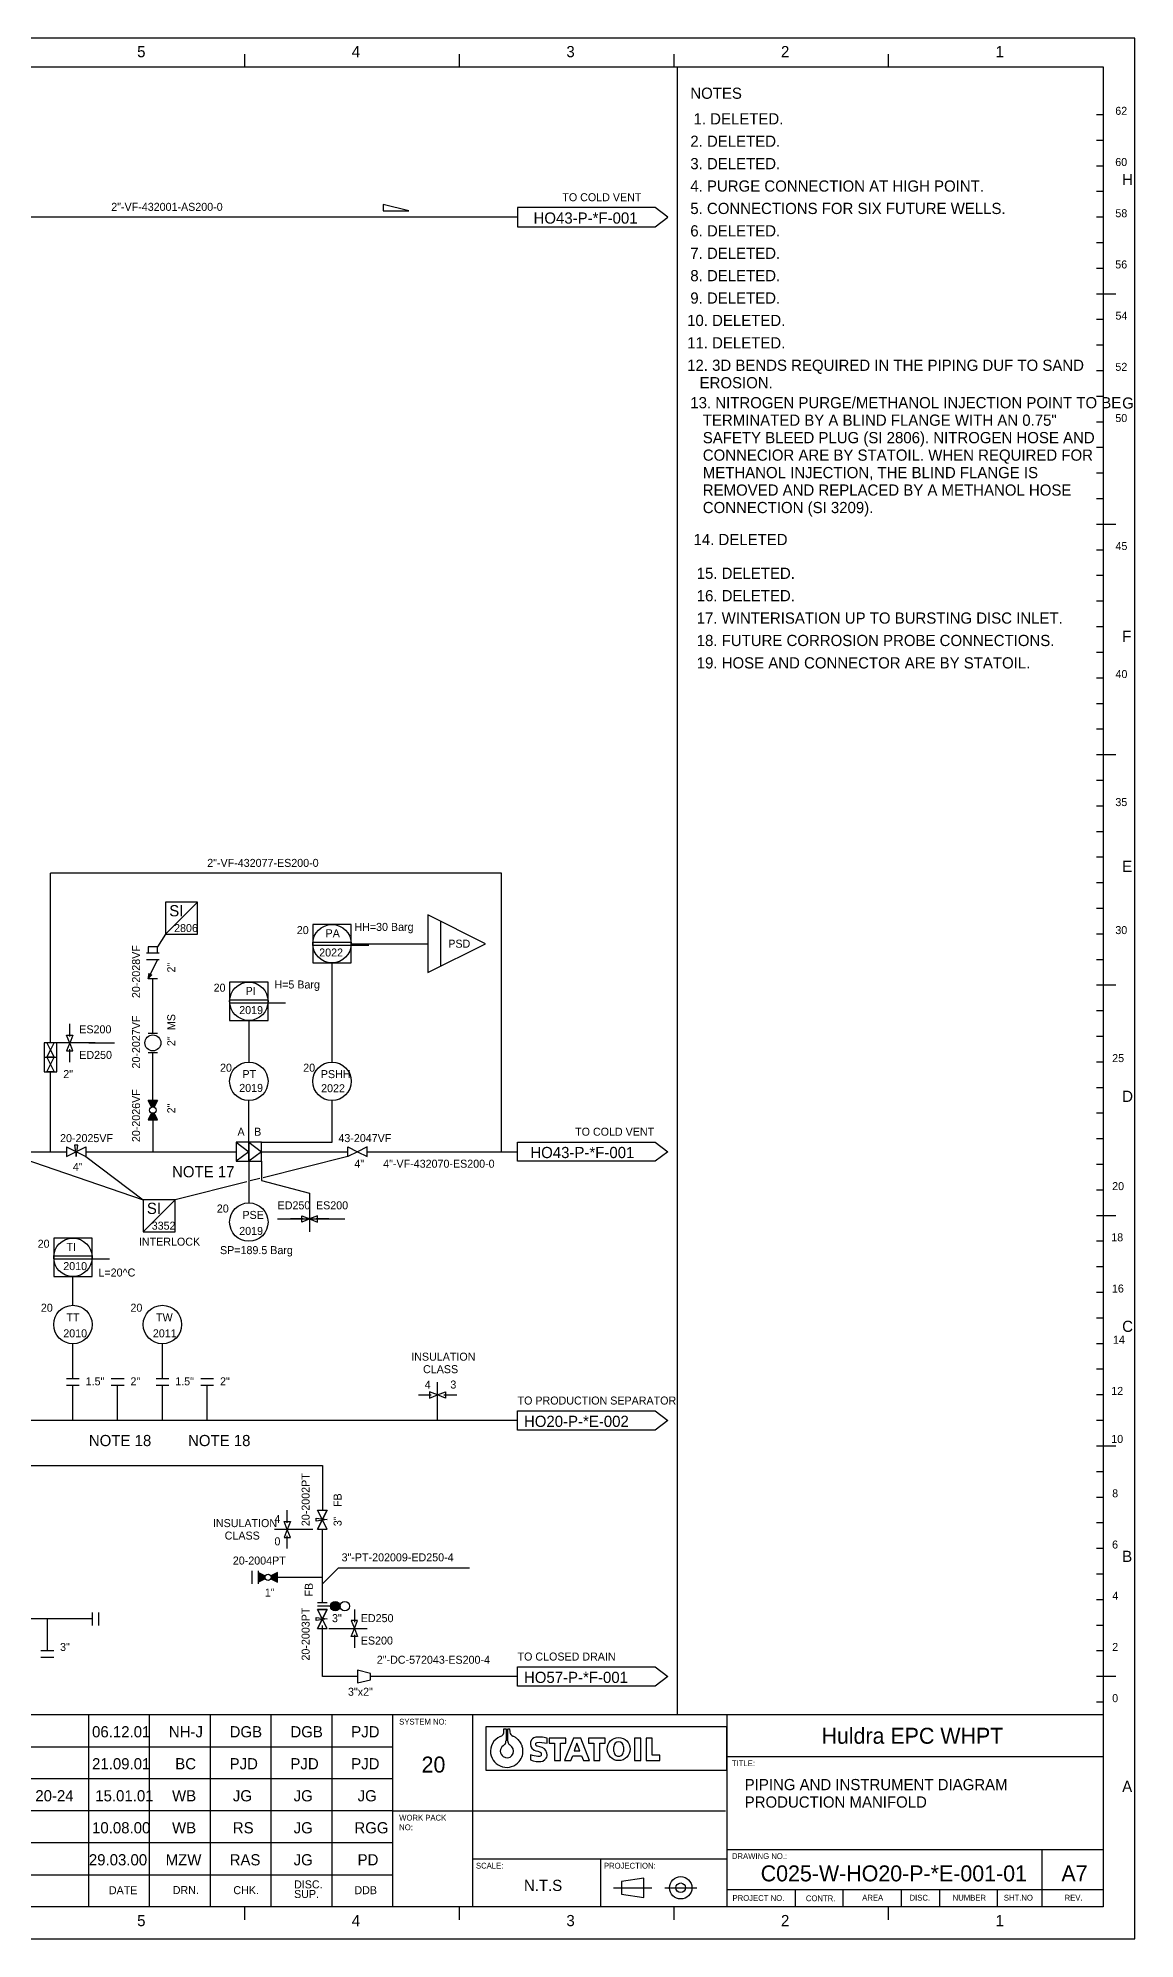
# Model space of a CAD drawing. Extents: x 0 to 840, y 0 to 594.
# Drawn here: x 497 to 840, y 0 to 594 of the extents above; entities that cross this region are included whole.
import ezdxf

# ---------------------------------------------------------------- set-up
doc = ezdxf.new("R2010")
doc.units = 0
for name, color, linetype in [('01-LIN-025-A', 7, 'Continuous'), ('08-LIN-050-A', 7, 'Continuous'), ('18-LIN-025-SP', 7, 'Continuous'), ('34-TXT-018', 7, 'Continuous'), ('35-TXT-025', 7, 'Continuous'), ('36-TXT-035', 7, 'Continuous'), ('37-TXT-050', 7, 'Continuous'), ('43-', 7, 'Continuous')]:
    doc.layers.add(name, color=color, linetype=linetype)

msp = doc.modelspace()

# ---------------------------------------------------------------- linework, layer by layer
at = {"layer": '01-LIN-025-A'}
for p, q in [((697, 70), (697, 585)), ((536.95, 314.01), (534.5, 310)), ((589, 274), (589, 305)), ((513, 280), (521, 280)), ((499, 275.5), (503, 275.5)), ((501, 271), (501, 271)), ((501, 271), (501, 271)), ((563, 249), (563, 262)), ((492, 244), (529.95, 231.01)), ((512, 244.5), (529.95, 231.01)), ((594, 244.5), (567.53, 237.89)), ((563, 243), (563, 230)), ((566.47, 237.63), (563.46, 236.88)), ((562.33, 236.59), (539.95, 231.01)), ((572, 225), (593, 225)), ((508, 198), (508, 207)), ((508, 175), (508, 186)), ((536, 175), (536, 186)), ((508, 162), (508, 173)), ((522, 162), (522, 173)), ((536, 162), (536, 173)), ((550, 162), (550, 173)), ((25, 60), (608, 60)), ((677.1, 58.6), (677.1, 60.09)), ((680.1, 60.07), (680.1, 58.6)), ((677, 16), (689, 16)), ((693, 16), (703, 16)), ((712.5, 15.5), (830, 15.5))]:
    msp.add_line(p, q, dxfattribs=at)
for points in [[(561.64, 589), (561.64, 585)], [(628.72, 589), (628.72, 585)], [(695.8, 589), (695.8, 585)], [(762.88, 589), (762.88, 585)], [(830, 570), (828, 570)], [(830, 562), (828, 562)], [(830, 554), (828, 554)], [(690, 541), (647, 541)], [(647, 541), (647, 535)], [(694, 538), (690, 541)], [(830, 546), (828, 546)], [(647, 535), (690, 535)], [(690, 535), (694, 538)], [(830, 538), (828, 538)], [(830, 530), (828, 530)], [(830, 522), (828, 522)], [(830, 514), (828, 514)], [(834, 514), (830, 514)], [(830, 506), (828, 506)], [(830, 498), (828, 498)], [(830, 490), (828, 490)], [(830, 482), (828, 482)], [(830, 474), (828, 474)], [(830, 466), (828, 466)], [(830, 458), (828, 458)], [(830, 450), (828, 450)], [(830, 442), (828, 442)], [(834, 442), (830, 442)], [(830, 434), (828, 434)], [(830, 426), (828, 426)], [(830, 418), (828, 418)], [(830, 410), (828, 410)], [(830, 402), (828, 402)], [(830, 394), (828, 394)], [(830, 386), (828, 386)], [(830, 378), (828, 378)], [(830, 370), (828, 370)], [(834, 370), (830, 370)], [(830, 362), (828, 362)], [(830, 354), (828, 354)], [(830, 346), (828, 346)], [(830, 338), (828, 338)], [(830, 330), (828, 330)], [(546.95, 324.01), (536.95, 324.01)], [(536.95, 324.01), (536.95, 314.01)], [(546.95, 324.01), (536.95, 314.01)], [(546.95, 314.01), (546.95, 324.01)], [(830, 322), (828, 322)], [(583, 317), (583, 305)], [(595, 317), (583, 317)], [(595, 305), (595, 317)], [(623, 304), (623, 318)], [(534.5, 308), (534.5, 310), (531.5, 310), (531.5, 308)], [(536.95, 314.01), (546.95, 314.01)], [(583, 311.5), (595, 311.5)], [(583, 310.5), (600.5, 310.5)], [(830, 314), (828, 314)], [(535, 308), (531, 308)], [(535, 306), (531, 306)], [(531.5, 300), (534.5, 306)], [(534.5, 306), (531.5, 306)], [(583, 305), (595, 305)], [(830, 306), (828, 306)], [(534.5, 300), (531.5, 300)], [(532.67, 301.22), (532, 301), (531.78, 301.67), (531.55, 300.11), (532.67, 301.22)], [(532, 301), (531.55, 300.11)], [(532.45, 301.06), (531.67, 300.33), (531.78, 301.39)], [(531.78, 301.39), (531.89, 300.78), (532.45, 301.06)], [(532.22, 300.89), (531.78, 300.55), (531.78, 301.11)], [(557, 299), (557, 287)], [(569, 299), (557, 299)], [(569, 287), (569, 299)], [(830, 298), (828, 298)], [(834, 298), (830, 298)], [(557, 293.5), (569, 293.5)], [(557, 292.5), (574.5, 292.5)], [(507, 285), (507, 286)], [(557, 287), (569, 287)], [(830, 290), (828, 290)], [(515, 280), (503, 280)], [(507, 282), (507, 285)], [(531.5, 283), (534.5, 283)], [(830, 282), (828, 282)], [(507, 275), (507, 278)], [(507, 274), (507, 275)], [(531.5, 277), (534.5, 277)], [(830, 274), (828, 274)], [(531.5, 262), (534.5, 262)], [(532.55, 259.89), (531.5, 262)], [(534.5, 261.99), (531.5, 261.99)], [(534.45, 261.89), (531.55, 261.89)], [(534.4, 261.79), (531.6, 261.79)], [(534.35, 261.69), (531.65, 261.69)], [(534.3, 261.59), (531.7, 261.59)], [(534.25, 261.49), (531.75, 261.49)], [(534.2, 261.39), (531.8, 261.39)], [(534.5, 262), (533.45, 259.89)], [(567, 249), (589, 249), (589, 262)], [(830, 266), (828, 266)], [(532.55, 258.11), (531.5, 256)], [(531.5, 256), (534.5, 256)], [(534.45, 256.1), (531.55, 256.1)], [(534.4, 256.2), (531.6, 256.2)], [(534.35, 256.3), (531.65, 256.3)], [(534.3, 256.4), (531.7, 256.4)], [(534.25, 256.5), (531.75, 256.5)], [(534.2, 256.6), (531.8, 256.6)], [(534.15, 261.29), (531.85, 261.29)], [(534.15, 256.7), (531.85, 256.7)], [(534.1, 261.19), (531.9, 261.19)], [(534.1, 256.8), (531.9, 256.8)], [(534.05, 261.09), (531.95, 261.09)], [(534.05, 256.9), (531.95, 256.9)], [(534, 260.99), (532, 260.99)], [(534, 257), (532, 257)], [(533.95, 260.89), (532.05, 260.89)], [(533.95, 257.1), (532.05, 257.1)], [(533.9, 260.79), (532.1, 260.79)], [(533.9, 257.2), (532.1, 257.2)], [(533.85, 260.69), (532.15, 260.69)], [(533.85, 257.3), (532.15, 257.3)], [(533.8, 260.59), (532.2, 260.59)], [(533.8, 257.4), (532.2, 257.4)], [(533.75, 260.49), (532.25, 260.49)], [(533.75, 257.5), (532.25, 257.5)], [(533.7, 260.39), (532.3, 260.39)], [(533.7, 257.6), (532.3, 257.6)], [(533.65, 260.29), (532.35, 260.29)], [(533.65, 257.7), (532.35, 257.7)], [(533.6, 260.19), (532.4, 260.19)], [(533.6, 257.8), (532.4, 257.8)], [(533.55, 260.09), (532.45, 260.09)], [(533.55, 257.9), (532.45, 257.9)], [(533.5, 259.99), (532.5, 259.99)], [(533.5, 258), (532.5, 258)], [(532.57, 258.1), (532.55, 258.1)], [(533.45, 258.1), (533.44, 258.1)], [(534.5, 256), (533.45, 258.11)], [(830, 258), (828, 258)], [(830, 250), (828, 250)], [(506, 247.5), (512, 244.5)], [(506, 247.5), (506, 244.5)], [(506, 244.5), (512, 247.5)], [(512, 247.5), (512, 244.5)], [(563, 249), (559, 249)], [(559, 249), (563, 246)], [(559, 249), (559, 243)], [(563, 246), (559, 243)], [(567, 249), (563, 249)], [(563, 249), (567, 246)], [(563, 249), (563, 243)], [(563, 243), (563, 249)], [(567, 246), (563, 243)], [(567, 243), (567, 249)], [(647, 249), (690, 249)], [(647, 243), (647, 249)], [(690, 249), (694, 246)], [(694, 246), (690, 243)], [(559, 243), (563, 243)], [(563, 243), (567, 243)], [(567, 243), (567, 237), (582, 233)], [(690, 243), (647, 243)], [(830, 242), (828, 242)], [(582, 233), (582, 221)], [(830, 234), (828, 234)], [(539.95, 231.01), (529.95, 231.01)], [(529.95, 231.01), (529.95, 221.01)], [(539.95, 231.01), (529.95, 221.01)], [(539.95, 231.01), (529.95, 231.01)], [(529.95, 231.01), (529.95, 221.01)], [(539.95, 231.01), (529.95, 221.01)], [(539.95, 221.01), (539.95, 231.01)], [(539.95, 221.01), (539.95, 231.01)], [(830, 226), (828, 226)], [(834, 226), (830, 226)], [(529.95, 221.01), (539.95, 221.01)], [(529.95, 221.01), (539.95, 221.01)], [(577, 225), (576, 225)], [(580, 225), (577, 225)], [(587, 225), (584, 225)], [(588, 225), (587, 225)], [(502, 219), (502, 207)], [(514, 219), (502, 219)], [(514, 207), (514, 219)], [(830, 218), (828, 218)], [(502, 213.5), (514, 213.5)], [(502, 212.5), (519.5, 212.5)], [(830, 210), (828, 210)], [(502, 207), (514, 207)], [(830, 202), (828, 202)], [(830, 194), (828, 194)], [(830, 186), (828, 186)], [(510, 175), (506, 175)], [(510, 173), (506, 173)], [(524, 175), (520, 175)], [(524, 173), (520, 173)], [(538, 175), (534, 175)], [(538, 173), (534, 173)], [(552, 175), (548, 175)], [(552, 173), (548, 173)], [(622, 162), (622, 174)], [(830, 178), (828, 178)], [(616, 170), (617, 170)], [(617, 170), (620, 170)], [(624, 170), (627, 170)], [(627, 170), (628, 170)], [(830, 170), (828, 170)], [(647, 165), (690, 165)], [(647, 159), (647, 165)], [(690, 165), (694, 162)], [(694, 162), (690, 159)], [(830, 162), (828, 162)], [(690, 159), (647, 159)], [(830, 154), (828, 154)], [(834, 154), (830, 154)], [(830, 146), (828, 146)], [(830, 138), (828, 138)], [(575, 133), (575, 134)], [(575, 130), (575, 133)], [(584.01, 130.53), (584.01, 131.53)], [(584.01, 131.53), (587.51, 131.03)], [(587.51, 131.03), (584.01, 130.53)], [(584.51, 128.03), (587.51, 134.03)], [(584.51, 134.03), (587.51, 134.03)], [(587.51, 128.03), (584.51, 134.03)], [(583, 128), (571, 128)], [(575, 123), (575, 126)], [(584.51, 128.03), (587.51, 128.03)], [(830, 130), (828, 130)], [(575, 122), (575, 123)], [(830, 122), (828, 122)], [(564, 111), (564, 115)], [(566, 111), (566, 115)], [(566, 111.5), (566, 114.5)], [(566, 114.5), (568.11, 113.45)], [(566.01, 114.5), (566.01, 111.5)], [(566.11, 114.45), (566.11, 111.55)], [(566.21, 114.4), (566.21, 111.6)], [(566.31, 114.35), (566.31, 111.65)], [(566.41, 114.3), (566.41, 111.7)], [(566.51, 114.25), (566.51, 111.75)], [(566.61, 114.2), (566.61, 111.8)], [(566.71, 114.15), (566.71, 111.85)], [(566.81, 114.1), (566.81, 111.9)], [(566.91, 114.05), (566.91, 111.95)], [(567.01, 114), (567.01, 112)], [(567.11, 113.95), (567.11, 112.05)], [(567.21, 113.9), (567.21, 112.1)], [(567.31, 113.85), (567.31, 112.15)], [(567.41, 113.8), (567.41, 112.2)], [(567.51, 113.75), (567.51, 112.25)], [(567.61, 113.7), (567.61, 112.3)], [(567.71, 113.65), (567.71, 112.35)], [(567.81, 113.6), (567.81, 112.4)], [(567.91, 113.55), (567.91, 112.45)], [(568.01, 113.5), (568.01, 112.5)], [(572, 114.5), (569.89, 113.45)], [(569.9, 113.45), (569.9, 113.44)], [(570, 113.5), (570, 112.5)], [(570.1, 113.55), (570.1, 112.45)], [(570.2, 113.6), (570.2, 112.4)], [(570.3, 113.65), (570.3, 112.35)], [(570.4, 113.7), (570.4, 112.3)], [(570.5, 113.75), (570.5, 112.25)], [(570.6, 113.8), (570.6, 112.2)], [(570.7, 113.85), (570.7, 112.15)], [(570.8, 113.9), (570.8, 112.1)], [(570.9, 113.95), (570.9, 112.05)], [(571, 114), (571, 112)], [(571.1, 114.05), (571.1, 111.95)], [(571.2, 114.1), (571.2, 111.9)], [(571.3, 114.15), (571.3, 111.85)], [(571.4, 114.2), (571.4, 111.8)], [(571.5, 114.25), (571.5, 111.75)], [(571.6, 114.3), (571.6, 111.7)], [(571.7, 114.35), (571.7, 111.65)], [(571.8, 114.4), (571.8, 111.6)], [(571.9, 114.45), (571.9, 111.55)], [(572, 111.5), (572, 114.5)], [(586, 111), (591, 116), (632, 116)], [(830, 114), (828, 114)], [(568.11, 112.55), (566, 111.5)], [(569.89, 112.55), (572, 111.5)], [(569.9, 112.57), (569.9, 112.55)], [(514, 102), (514, 98)], [(516, 102), (516, 98)], [(587.5, 105), (584.5, 105)], [(588.5, 104), (584.5, 104)], [(584.5, 97), (587.5, 103)], [(584.5, 103), (587.5, 103)], [(587.5, 97), (584.5, 103)], [(587.5, 103), (584.5, 103)], [(596, 103), (596, 102)], [(596, 102), (596, 99)], [(830, 106), (828, 106)], [(584, 99.5), (584, 100.5)], [(584, 100.5), (587.5, 100)], [(587.5, 100), (584, 99.5)], [(584.5, 97), (587.5, 97)], [(588, 97), (600, 97)], [(830, 98), (828, 98)], [(502, 90), (498, 90)], [(596, 95), (596, 92)], [(596, 92), (596, 91)], [(830, 90), (828, 90)], [(502, 88), (498, 88)], [(601, 83), (597, 84)], [(597, 84), (597, 80)], [(647, 85), (690, 85)], [(647, 79), (647, 85)], [(690, 85), (694, 82)], [(597, 80), (601, 81)], [(601, 81), (601, 83)], [(690, 79), (647, 79)], [(694, 82), (690, 79)], [(830, 82), (828, 82)], [(834, 82), (830, 82)], [(830, 74), (828, 74)], [(513, 10), (513, 70)], [(532, 10), (532, 70)], [(551, 10), (551, 70)], [(570, 10), (570, 70)], [(589, 10), (589, 70)], [(642.72, 65.01), (642.76, 65.63), (643.39, 65.64), (643.39, 61.89)], [(643.98, 61.81), (643.95, 65.64), (644.54, 65.63)], [(830, 70), (828, 70)], [(608, 50), (25, 50)], [(608, 40), (25, 40)], [(608, 30), (25, 30)], [(673, 10), (673, 25)], [(733.85, 9.9), (733.85, 15.4)], [(748.79, 10.05), (748.79, 15.55)], [(767.03, 10), (767.03, 15.5)], [(779, 10), (779, 15.5)], [(797, 10), (797, 15.5)], [(561.64, 10), (561.64, 6)], [(628.72, 10), (628.72, 6)], [(695.8, 10), (695.8, 6)], [(762.88, 10), (762.88, 6)]]:
    msp.add_lwpolyline(points, dxfattribs=at)
for points in [[(605, 542), (605, 540), (613, 540)], [(619, 302), (637, 311), (619, 320)], [(499, 271), (503, 271), (503, 280), (499, 280)], [(499.87, 280), (501, 277.75), (502.13, 280)], [(506, 282.45), (508, 282.45), (507, 279.95)], [(506, 277.5), (508, 277.5), (507, 280)], [(499.87, 275.5), (501, 277.75), (502.13, 275.5)], [(499.87, 275.5), (501, 273.25), (502.13, 275.5)], [(499.87, 271), (501, 273.25), (502.13, 271)], [(508.5, 248), (509, 244.5), (509.5, 248)], [(594, 247.5), (597, 246), (594, 244.5)], [(600, 247.5), (597, 246), (600, 244.5)], [(579.55, 224), (579.55, 226), (582.05, 225)], [(584.5, 224), (584.5, 226), (582, 225)], [(619.5, 171), (619.5, 169), (622, 170)], [(624.45, 171), (624.45, 169), (621.95, 170)], [(584.01, 131.53), (587.51, 131.03), (584.01, 130.53)], [(584.51, 134.03), (587.51, 134.03), (584.51, 128.03), (587.51, 128.03)], [(574, 130.45), (576, 130.45), (575, 127.95)], [(574, 125.5), (576, 125.5), (575, 128)], [(584.5, 103), (587.5, 103), (584.5, 97), (587.5, 97)], [(584, 100.5), (587.5, 100), (584, 99.5)], [(597, 99.5), (595, 99.5), (596, 97)], [(597, 94.55), (595, 94.55), (596, 97.05)], [(637.05, 52.74), (712.45, 52.74), (712.45, 66.24), (637.05, 66.24)], [(656.25, 62.75), (654.79, 63.02), (654.05, 63.09), (653.31, 63.1), (652.68, 63.02), (652.11, 62.84), (651.7, 62.59), (651.4, 62.23), (651.04, 61.48), (651, 60.86), (651.15, 60.17), (651.5, 59.59), (652.15, 59.04), (652.76, 58.78), (653.34, 58.64), (653.87, 58.48), (654.07, 58.4), (654.34, 58.17), (654.42, 57.75), (654.36, 57.35), (654.19, 57.14), (653.81, 57.06), (653.36, 57.06), (652.8, 57.1), (652.17, 57.2), (651.71, 57.31), (651, 57.54), (651, 55.94), (651.84, 55.63), (652.83, 55.45), (653.54, 55.43), (654.3, 55.43), (654.93, 55.61), (655.56, 56.07), (655.91, 56.48), (656.12, 56.86), (656.21, 57.22), (656.27, 57.59), (656.2, 58.11), (655.85, 58.92), (655.42, 59.45), (654.74, 59.83), (653.25, 60.24), (653.02, 60.29), (652.8, 60.43), (652.75, 60.52), (652.75, 61.16), (652.87, 61.32), (653.13, 61.42), (653.76, 61.46), (654.64, 61.4), (655.38, 61.32), (656.25, 61.14)], [(658.5, 55.74), (660.45, 55.74), (660.45, 61.14), (662.1, 61.14), (662.1, 62.79), (656.85, 62.79), (656.85, 61.14), (658.5, 61.14)], [(661.72, 55.74), (663.67, 55.74), (664.27, 57.24), (666.97, 57.24), (667.57, 55.74), (669.52, 55.74), (666.75, 62.79), (664.5, 62.79)], [(664.65, 58.74), (666.45, 58.74), (665.55, 61.14)], [(670.8, 55.74), (672.75, 55.74), (672.75, 61.14), (674.4, 61.14), (674.4, 62.79), (669.15, 62.79), (669.15, 61.14), (670.8, 61.14)], [(683.55, 55.74), (685.5, 55.74), (685.5, 62.79), (683.55, 62.79)], [(687.15, 62.79), (687.15, 55.74), (691.5, 55.74), (691.5, 57.39), (689.1, 57.39), (689.1, 62.79)], [(679.5, 14), (686.5, 13), (686.5, 19), (679.5, 18)]]:
    msp.add_lwpolyline(points, close=True, dxfattribs=at)
for centre, radius in [((589, 311), 6), ((563, 293), 6), ((533, 280), 2.5), ((563, 268), 6), ((589, 268), 6), ((533, 259), 1), ((563, 224), 6), ((508, 213), 6), ((508, 192), 6), ((536, 192), 6), ((569, 113), 1), ((590, 104), 1.5), ((590, 104), 1.25), ((590, 104), 1), ((590, 104), 0.75), ((590, 104), 0.5), ((590, 104), 0.25), ((593, 104), 1.5), ((678.6, 59.34), 3.6), ((698, 16), 3.5), ((698, 16), 1.5)]:
    msp.add_circle(centre, radius, dxfattribs=at)
for centre, radius, start, end in [((646.49, 65.41), 1.97, 173.46717, 187.71553), ((643.59, 58.65), 5.06, 113.76346, 188.32025), ((641.21, 64.77), 1.52, 282.85201, 9.04399), ((643.63, 58.7), 2.03, 124.58547, 237.18159), ((645.05, 57.76), 3.67, 125.9617, 134.51218), ((643.7, 58.69), 2.06, 235.48769, 40.78065), ((645.9, 57.6), 4.34, 130.49621, 133.84596), ((641.95, 61.79), 1.44, 321.74226, 3.76198), ((645.2, 61.71), 1.23, 175.31517, 221.21661), ((645.2, 61.51), 1.1, 213.34856, 238.49045), ((645.83, 65.04), 1.3, 175.30607, 197.18502), ((645.9, 64.8), 1.31, 186.12782, 222.82834), ((644.05, 59.53), 1.19, 43.33029, 60.81978), ((646.02, 61.25), 1.43, 219.32437, 237.87709), ((646.18, 64.84), 1.56, 216.87728, 246.65404), ((644.47, 61.38), 2.3, 55.65145, 61.54658), ((644.61, 60.4), 3.11, 48.05261, 68.1437), ((644.97, 60.04), 3.18, 37.24346, 57.25869), ((644.77, 59.44), 3.71, 20.13973, 42.78415), ((643.47, 58.69), 5.21, 321.41302, 9.02366), ((646.06, 59.56), 2.49, 13.51759, 27.69657), ((645.82, 59.21), 2.82, 6.07655, 19.28421), ((678.6, 60.08), 1.5, 359.75939, 179.75939), ((643.63, 58.74), 5.11, 189.19144, 319.92781), ((678.6, 58.59), 1.5, 179.75939, 0.24061)]:
    msp.add_arc(centre, radius, start, end, dxfattribs=at)
at = {"layer": '08-LIN-050-A'}
for p, q in [((647, 538), (478, 538)), ((501, 280), (501, 333)), ((567, 246), (594, 246)), ((600, 246), (647, 246)), ((647, 162), (622, 162)), ((586, 105), (586, 128)), ((586, 113), (572, 113)), ((514, 100), (191, 100)), ((500, 100), (500, 90)), ((830, 70), (25, 70)), ((712.5, 57), (830, 57)), ((712.5, 28), (830, 28)), ((811, 10), (811, 28)), ((25, 20), (608, 20))]:
    msp.add_line(p, q, dxfattribs=at)
msp.add_lwpolyline([(25, 585), (830, 585), (830, 10), (25, 10)], close=True, dxfattribs=at)
for points in [[(642, 246), (642, 333), (501, 333)], [(608, 10), (608, 70)], [(633, 10), (633, 70)], [(712.5, 10), (712.5, 70)], [(608, 40), (712, 40)], [(633, 25), (712.5, 25)]]:
    msp.add_lwpolyline(points, dxfattribs=at)
at = {"layer": '18-LIN-025-SP'}
for p, q in [((595, 311), (619, 311)), ((533, 283), (533, 300)), ((563, 287), (563, 274)), ((533, 262), (533, 277)), ((501, 246), (501, 271)), ((533, 256), (533, 246)), ((492, 246), (506, 246)), ((512, 246), (559, 246)), ((622, 162), (271, 162)), ((647, 82), (601, 82))]:
    msp.add_line(p, q, dxfattribs=at)
for points in [[(412, 162), (412, 152), (412, 148), (586, 148), (586.01, 134)], [(597, 82), (586, 82), (586, 98)]]:
    msp.add_lwpolyline(points, dxfattribs=at)
at = {"layer": '43-'}
msp.add_lwpolyline([(0, 594), (0, 0), (840, 0), (840, 594)], close=True, dxfattribs=at)

# ---------------------------------------------------------------- texts
at = {"layer": '01-LIN-025-A'}
for s, height, p in [('SI', 3.5, (538.13, 319.55)), ('20-2025VF', 2.5, (504, 249)), ('4"', 2.5, (508, 240)), ('SI', 3.5, (531.13, 226.55)), ('SI', 3.5, (531.13, 226.55)), ('3352', 2.5, (532.64, 221.64)), ('INTERLOCK', 2.5, (528.64, 216.64)), ('SP=189.5 Barg', 2.5, (554, 214))]:
    msp.add_text(s, height=height, dxfattribs=at).set_placement(p)
at = {"layer": '34-TXT-018'}
for s, p in [('SYSTEM NO:', (610, 67)), ('TITLE:', (714, 54)), ('WORK PACK', (610, 37)), ('NO:', (610, 34)), ('SCALE:', (634, 22)), ('PROJECTION:', (674, 22)), ('DRAWING NO.:', (714, 25)), ('PROJECT NO.', (714.19, 11.92)), ('CONTR.', (737.12, 11.81)), ('AREA', (754.73, 12.01)), ('DISC.', (769.53, 12)), ('NUMBER', (783, 12)), ('SHT.NO', (799, 12)), ('REV.', (818, 12))]:
    msp.add_text(s, height=1.8, dxfattribs=at).set_placement(p)
at = {"layer": '35-TXT-025'}
for s, p in [('62', (833.84, 570)), ('60', (833.83, 554)), ('2"-VF-432001-AS200-0', (520, 540)), ('TO COLD VENT', (661, 543)), ('58', (833.87, 538)), ('56', (833.84, 522)), ('54', (833.9, 506)), ('52', (833.87, 490)), ('50', (833.86, 474)), ('45', (833.9, 434)), ('40', (833.9, 394)), ('35', (833.87, 354)), ('2"-VF-432077-ES200-0', (550, 335)), ('2806', (539.64, 314.64)), ('20', (578, 314)), ('PA', (587, 313)), ('HH=30 Barg', (596, 315)), ('30', (833.86, 314)), ('2022', (585, 307)), ('PSD', (625.35, 309.75)), ('20', (552, 296)), ('PI', (562, 295)), ('H=5 Barg', (571, 297)), ('2019', (560, 289)), ('ES200', (510, 283)), ('ED250', (510, 275)), ('20', (554, 271)), ('20', (580, 271)), ('25', (832.87, 274)), ('2"', (505, 269)), ('PT', (561, 269)), ('PSHH', (585.5, 269)), ('2019', (560, 264.69)), ('2022', (585.6, 264.59)), ('A', (559.46, 251)), ('B', (564.66, 251)), ('43-2047VF', (591, 249)), ('TO COLD VENT', (665, 251)), ('4"', (596, 241)), ('4"-VF-432070-ES200-0', (605, 241)), ('20', (832.86, 234)), ('20', (553, 227)), ('PSE', (561, 225)), ('ED250', (572, 228)), ('ES200', (584, 228)), ('2019', (560, 220)), ('18', (832.58, 218)), ('20', (497, 216)), ('TI', (506, 215)), ('2010', (505, 209)), ('L=20^C', (516, 207)), ('16', (832.79, 202)), ('20', (498, 196)), ('20', (526, 196)), ('2010', (505, 188)), ('TT', (506, 193)), ('2011', (533, 188)), ('TW', (534, 193)), ('14', (833.11, 186)), ('INSULATION', (613.77, 180.7)), ('CLASS', (617.46, 176.8)), ('1.5"', (512, 173)), ('2"', (526, 173)), ('1.5"', (540, 173)), ('2"', (554, 173)), ('4', (618, 172)), ('3', (626, 172)), ('12', (832.58, 170)), ('TO PRODUCTION SEPARATOR', (647, 167)), ('10', (832.58, 155)), ('8', (832.88, 138)), ('INSULATION', (551.77, 128.7)), ('4', (571, 130)), ('CLASS', (555.46, 124.8)), ('0', (571, 123)), ('20-2004PT', (558, 117)), ('3"-PT-202009-ED250-4', (592, 118)), ('6', (832.84, 122)), ('1"', (568, 107)), ('4', (832.91, 106)), ('3"', (589, 99)), ('ED250', (598, 99)), ('3"', (504, 90)), ('ES200', (598, 92)), ('TO CLOSED DRAIN', (647, 87)), ('2', (832.88, 90)), ('2"-DC-572043-ES200-4', (603, 86)), ('3"x2"', (594, 76)), ('0', (832.87, 74)), ('DISC.', (577.15, 15.81)), ('DATE', (519.26, 13.98)), ('DRN.', (539.22, 14.04)), ('CHK.', (558.17, 14.01)), ('SUP.', (577.15, 12.81)), ('DDB', (596, 14))]:
    msp.add_text(s, height=2.5, dxfattribs=at).set_placement(p)
for s, p in [('20-2028VF', (529, 294)), ('2"', (540, 302)), ('20-2027VF', (529, 272)), ('MS', (540, 284)), ('2"', (540, 279)), ('20-2026VF', (529, 249)), ('2"', (540, 258)), ('20-2002PT', (582, 129)), ('FB', (592, 135)), ('3"', (592, 129)), ('FB', (583, 107)), ('20-2003PT', (582, 87))]:
    msp.add_text(s, height=2.5, rotation=90, dxfattribs=at).set_placement(p)
at = {"layer": '36-TXT-035'}
for s, p in [('5', (528.1, 588)), ('4', (595.18, 588)), ('3', (662.26, 588)), ('2', (729.34, 588)), ('1', (796.42, 588)), ('NOTES', (701, 575)), ('1. DELETED.', (702, 567)), ('2. DELETED.', (701, 560)), ('3. DELETED.', (701, 553)), ('4. PURGE CONNECTION AT HIGH POINT.', (701, 546)), ('H', (836, 548.06)), ('5. CONNECTIONS FOR SIX FUTURE WELLS.', (701, 539)), ('HO43-P-*F-001', (652, 536)), ('6. DELETED.', (701, 532)), ('7. DELETED.', (701, 525)), ('8. DELETED.', (701, 518)), ('9. DELETED.', (701, 511)), ('10. DELETED.', (700, 504)), ('11. DELETED.', (700, 497)), ('12. 3D BENDS REQUIRED IN THE PIPING DUF TO SAND ', (700, 490)), ('   EROSION.', (700, 484.54)), ('13. NITROGEN PURGE/METHANOL INJECTION POINT TO BE ', (701, 478.3)), ('G', (836, 478.19)), ('   TERMINATED BY A BLIND FLANGE WITH AN 0.75" ', (701, 472.84)), ('   SAFETY BLEED PLUG (SI 2806). NITROGEN HOSE AND ', (701, 467.38)), ('   CONNECIOR ARE BY STATOIL. WHEN REQUIRED FOR ', (701, 461.92)), ('   METHANOL INJECTION, THE BLIND FLANGE IS ', (701, 456.46)), ('   REMOVED AND REPLACED BY A METHANOL HOSE', (701, 451)), ('   CONNECTION (SI 3209).', (701, 445.54)), ('14. DELETED', (702, 435.54)), ('15. DELETED.', (703, 425)), ('16. DELETED.', (703, 418)), ('17. WINTERISATION UP TO BURSTING DISC INLET.', (703, 411)), ('18. FUTURE CORROSION PROBE CONNECTIONS.', (703, 404)), ('F', (836, 405.31)), ('19. HOSE AND CONNECTOR ARE BY STATOIL.', (703, 397)), ('E', (836, 333.44)), ('D', (836, 261.56)), ('HO43-P-*F-001', (651, 244)), ('NOTE 17', (539, 238)), ('C', (836, 189.69)), ('HO20-P-*E-002', (649, 160)), ('NOTE 18', (513, 154)), ('NOTE 18', (544, 154)), ('B', (836, 117.81)), ('HO57-P-*F-001', (649, 80)), ('06.12.01', (514, 63)), ('NH-J', (538, 63)), ('DGB', (557, 63)), ('DGB', (576, 63)), ('PJD', (595, 63)), ('21.09.01', (514, 53)), ('BC', (540, 53)), ('PJD', (557, 53)), ('PJD', (576, 53)), ('PJD', (595, 53)), ('PIPING AND INSTRUMENT DIAGRAM', (718, 46.5)), ('A', (836, 45.94)), ('0B   ISSUED FOR COMMISSIONING INC RN 20-24', (399, 43)), ('15.01.01', (515, 43)), ('WB', (539, 43)), ('JG', (558, 43)), ('JG', (577, 43)), ('JG', (597, 43)), ('PRODUCTION MANIFOLD', (718, 41.04)), ('10.08.00', (514, 33)), ('WB', (539, 33)), ('RS', (558, 33)), ('JG', (577, 33)), ('RGG', (596, 33)), ('29.03.00', (513, 23)), ('MZW', (537, 23)), ('RAS', (557, 23)), ('JG', (577, 23)), ('PD', (597, 23)), ('N.T.S', (649, 15)), ('5', (528.1, 4)), ('4', (595.18, 4)), ('3', (662.26, 4)), ('2', (729.34, 4)), ('1', (796.42, 4))]:
    msp.add_text(s, height=3.5, dxfattribs=at).set_placement(p)
at = {"layer": '37-TXT-050'}
for s, p in [('Huldra EPC WHPT', (742, 61)), ('20', (617, 52)), ('C025-W-HO20-P-*E-001-01', (723, 18)), ('A7', (817, 18))]:
    msp.add_text(s, height=5, dxfattribs=at).set_placement(p)

doc.saveas('drawing.dxf')
